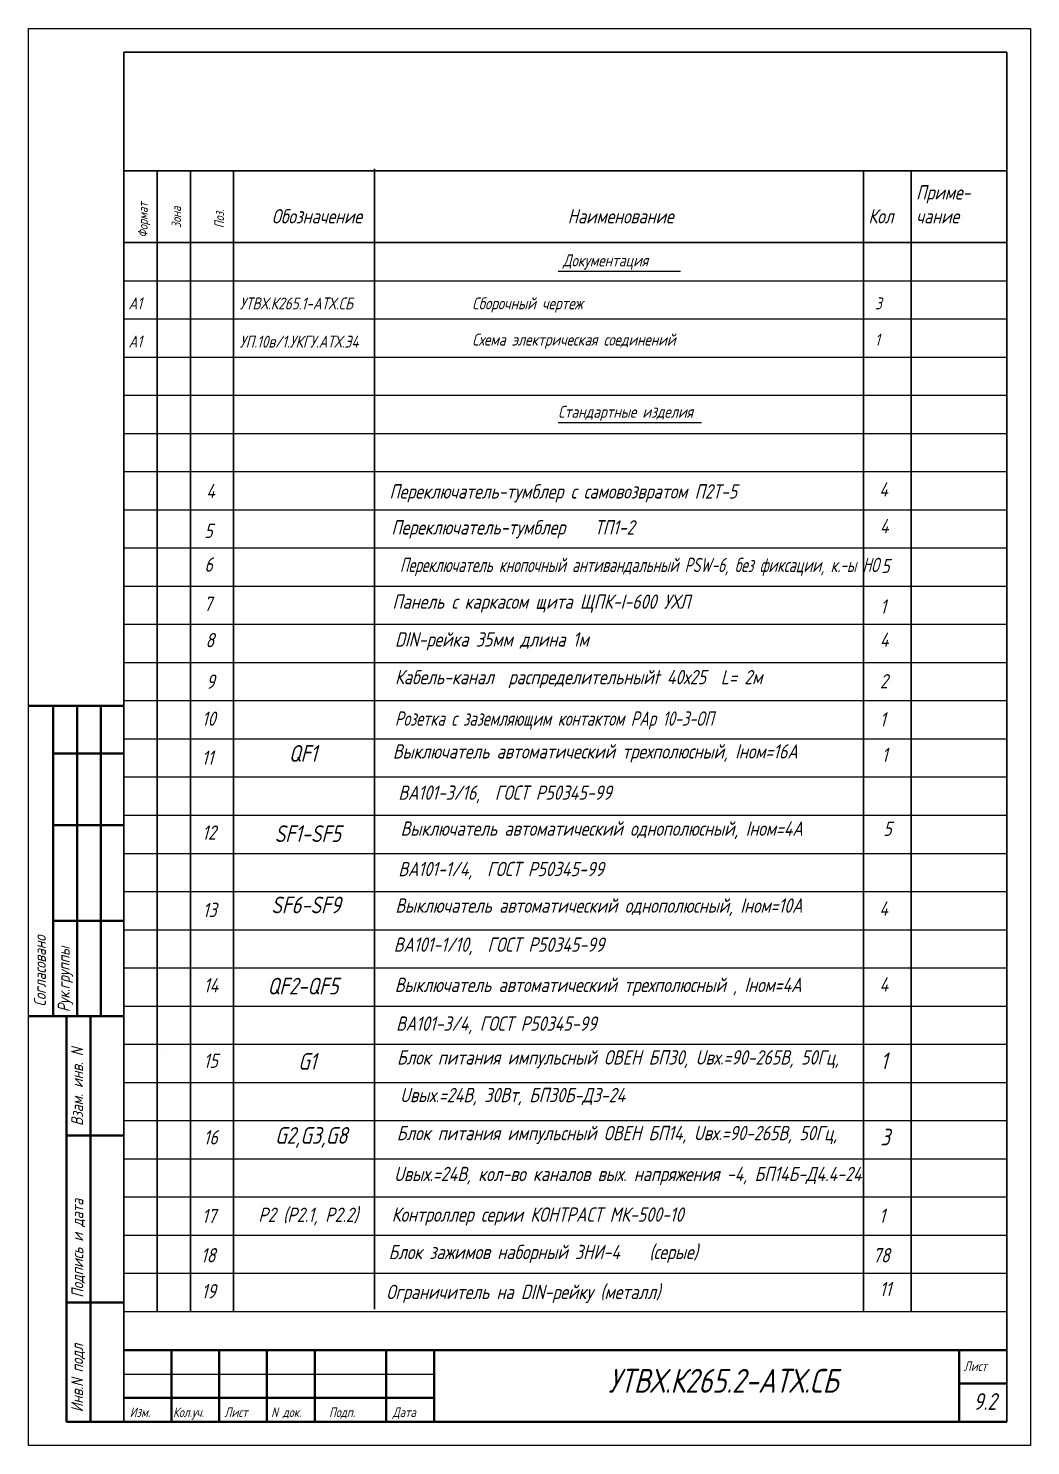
# Model space of a CAD drawing. Extents: x 1296 to 1960, y 266 to 609.
# Drawn here: x 1749.7 to 1959.7, y 310.8 to 607.8 of the extents above; entities that cross this region are included whole.
import ezdxf

# ---------------------------------------------------------------- set-up
doc = ezdxf.new("R2010")
doc.units = 0
doc.header["$LTSCALE"] = 20
doc.header["$MEASUREMENT"] = 0
doc.layers.get('0').update_dxf_attribs({"linetype": 'CONTINUOUS'})
doc.layers.add('MAIN', color=7, linetype='CONTINUOUS', lineweight=50)
doc.layers.add('TEXT', color=250, linetype='CONTINUOUS')
doc.layers.add('АСУТП', color=7, linetype='CONTINUOUS')
doc.styles.add('GOST тип А', font='', dxfattribs={"oblique": 15})
doc.styles.get("Standard").update_dxf_attribs({"font": '', "oblique": 15, "height": 2.5})
doc.styles.add('АСУТП', font='', dxfattribs={"oblique": 15})
doc.styles.add('СТАНДАРТ', font='', dxfattribs={"oblique": 15, "height": 3.5})
doc.styles.get('GOST тип А').set_extended_font_data('GOST type A')
doc.styles.get('Standard').set_extended_font_data('GOST type A')
doc.styles.get('АСУТП').set_extended_font_data('GOST type A')
doc.styles.get('СТАНДАРТ').set_extended_font_data('GOST type A')

msp = doc.modelspace()

# ---------------------------------------------------------------- linework, layer by layer
for p, q in [((1749.707, 607.805, 1), (1959.707, 607.805, 1)), ((1749.707, 310.805, 1), (1749.707, 607.805, 1)), ((1959.707, 607.805, 1), (1959.707, 310.805, 1)), ((1860.707, 556.927, 1), (1886.321, 556.927, 1)), ((1769.707, 554.927, 1), (1954.707, 554.927, 1)), ((1769.707, 554.927, 1), (1954.707, 554.927, 1)), ((1769.707, 546.927, 1), (1954.707, 546.927, 1)), ((1769.707, 546.927, 1), (1954.707, 546.927, 1)), ((1769.707, 538.927, 1), (1954.707, 538.927, 1)), ((1769.707, 538.927, 1), (1954.707, 538.927, 1)), ((1769.707, 530.927, 1), (1954.707, 530.927, 1)), ((1769.707, 522.927, 1), (1954.707, 522.927, 1)), ((1860.707, 525.205, 1), (1890.716, 525.205, 1)), ((1769.707, 514.927, 1), (1954.707, 514.927, 1)), ((1769.707, 506.927, 1), (1954.707, 506.927, 1)), ((1769.707, 498.927, 1), (1954.707, 498.927, 1)), ((1769.707, 490.927, 1), (1954.707, 490.927, 1)), ((1769.707, 482.927, 1), (1954.707, 482.927, 1)), ((1769.707, 474.927, 1), (1954.707, 474.927, 1)), ((1769.707, 466.927, 1), (1954.707, 466.927, 1)), ((1769.707, 458.927, 1), (1954.707, 458.927, 1)), ((1769.707, 450.927, 1), (1954.707, 450.927, 1)), ((1769.707, 442.927, 1), (1954.707, 442.927, 1)), ((1769.707, 434.927, 1), (1954.707, 434.927, 1)), ((1769.707, 426.927, 1), (1954.707, 426.927, 1)), ((1769.707, 418.927, 1), (1954.707, 418.927, 1)), ((1769.707, 410.927, 1), (1954.707, 410.927, 1)), ((1769.707, 402.927, 1), (1954.707, 402.927, 1)), ((1769.707, 394.927, 1), (1954.707, 394.927, 1)), ((1769.707, 386.927, 1), (1954.707, 386.927, 1)), ((1769.707, 378.927, 1), (1954.707, 378.927, 1)), ((1769.707, 370.927, 1), (1954.707, 370.927, 1)), ((1769.707, 362.927, 1), (1954.707, 362.927, 1)), ((1769.707, 362.927, 1), (1954.707, 362.927, 1)), ((1769.707, 354.927, 1), (1954.707, 354.927, 1)), ((1769.707, 346.927, 1), (1954.707, 346.927, 1)), ((1769.707, 338.927, 1), (1954.707, 338.927, 1)), ((1959.707, 310.805, 1), (1749.707, 310.805, 1))]:
    msp.add_line(p, q)
at = {"lineweight": 30}
for p, q in [((1769.707, 602.805, 1), (1954.707, 602.805, 1)), ((1769.707, 315.805, 1), (1769.707, 602.805, 1)), ((1954.707, 602.805, 1), (1954.707, 315.805, 1)), ((1769.707, 577.927, 1), (1954.707, 577.927, 1)), ((1776.707, 577.927, 1), (1776.707, 338.927, 1)), ((1783.707, 577.927, 1), (1783.707, 338.927, 1)), ((1792.707, 577.927, 1), (1792.707, 355.049, 1)), ((1822.264, 578.384, 1), (1822.264, 339.384, 1)), ((1924.707, 577.927, 1), (1924.707, 338.927, 1)), ((1934.707, 577.927, 1), (1934.707, 338.927, 1)), ((1769.707, 562.927, 1), (1954.707, 562.927, 1)), ((1792.707, 563.683, 1), (1792.707, 338.927, 1)), ((1769.707, 370.805, 1), (1769.707, 315.805, 1))]:
    msp.add_line(p, q, dxfattribs=at)
at = {"color": 7}
for p, q in [((1778.628, 393.751), (1778.628, 393.751)), ((1769.707, 330.805, 1), (1769.707, 315.805, 1)), ((1769.707, 325.805, 1), (1834.707, 325.805, 1))]:
    msp.add_line(p, q, dxfattribs=at)
at = {"color": 7, "lineweight": 40}
for p, q in [((1954.707, 330.805, 1), (1769.707, 330.805, 1)), ((1779.707, 330.805, 1), (1779.707, 315.805, 1)), ((1789.707, 330.805, 1), (1789.707, 315.805, 1)), ((1799.707, 330.805, 1), (1799.707, 315.805, 1)), ((1809.707, 330.805, 1), (1809.707, 315.805, 1)), ((1824.707, 330.805, 1), (1824.707, 315.805, 1)), ((1834.707, 330.805, 1), (1834.707, 315.805, 1)), ((1944.707, 330.805, 1), (1944.707, 315.805, 1)), ((1944.707, 323.805, 1), (1954.707, 323.805, 1)), ((1769.707, 320.805, 1), (1834.707, 320.805, 1)), ((1769.707, 315.805, 1), (1954.707, 315.805, 1))]:
    msp.add_line(p, q, dxfattribs=at)
at = {"lineweight": 40}
msp.add_line((1757.707, 315.805, 1), (1954.707, 315.805, 1), dxfattribs=at)
at = {"layer": 'MAIN', "color": 7, "linetype": 'Continuous', "lineweight": 40}
for p, q in [((1749.707, 465.817, 1), (1769.707, 465.817, 1)), ((1754.906, 465.817, 1), (1754.906, 400.817, 1)), ((1759.906, 465.817, 1), (1759.906, 400.817, 1)), ((1764.906, 465.817, 1), (1764.906, 400.817, 1)), ((1754.906, 455.817, 1), (1769.707, 455.817, 1)), ((1754.906, 440.817, 1), (1769.707, 440.817, 1)), ((1754.906, 420.817, 1), (1769.707, 420.817, 1)), ((1749.707, 400.817, 1), (1769.707, 400.817, 1)), ((1757.707, 400.805, 1), (1757.707, 375.805, 1)), ((1762.707, 400.805, 1), (1762.707, 315.805, 1)), ((1757.707, 315.805, 1), (1757.707, 375.805, 1)), ((1757.707, 375.805, 1), (1769.707, 375.805, 1)), ((1757.707, 340.805, 1), (1769.707, 340.805, 1))]:
    msp.add_line(p, q, dxfattribs=at)
at = {"layer": 'MAIN', "color": 7, "linetype": 'Continuous', "lineweight": -3}
msp.add_line((1832.357, 426.071, 1), (1832.357, 426.071, 1), dxfattribs=at)

# ---------------------------------------------------------------- texts
at = {"style": 'GOST тип А', "oblique": 15}
for s, height, p in [('Приме-', 3, (1935.707, 571.927, 1)), ('Обозначение', 3, (1800.707, 566.927, 1)), ('Наименование', 3, (1862.707, 566.927, 1)), ('Наименование', 3, (1862.707, 566.927, 1)), ('Кол', 3, (1925.707, 566.927, 1)), ('чание', 3, (1935.707, 566.927, 1)), ('Документация', 2.5, (1861.707, 557.927, 1)), ('А1', 2.5, (1770.707, 548.927, 1)), ('Сборочный чертеж', 2.5, (1842.707, 548.927, 1)), ('3', 2.5, (1927.098, 548.927, 1)), ('Схема электрическая соединений', 2.5, (1842.707, 541.323, 1)), ('1', 2.5, (1927.098, 541.321, 1)), ('А1', 2.5, (1770.707, 540.927, 1)), ('Стандартные изделия', 2.5, (1860.707, 526.205, 1))]:
    msp.add_text(s, height=height, dxfattribs=at).set_placement(p)
for s, p in [('Формат', (1774.707, 563.927, 1)), ('Зона', (1781.707, 565.927, 1)), ('Поз.', (1790.707, 565.927, 1))]:
    msp.add_text(s, height=2, rotation=90, dxfattribs=at).set_placement(p)
at = {"color": 7, "oblique": 15}
for s, height, style, p in [('4', 3, 'GOST тип А', (1786.975, 509.351, 1)), ('5', 3, 'GOST тип А', (1786.558, 500.99, 1)), ('6', 3, 'GOST тип А', (1786.597, 493.948, 1)), ('7', 3, 'GOST тип А', (1786.466, 485.705, 1)), ('1', 3, 'GOST тип А', (1928.195, 485.135, 1)), ('DIN-рейка 35мм длина 1м ', 3, 'GOST тип А', (1826.526, 478.254, 1)), ('4', 3, 'GOST тип А', (1928.118, 478.187, 1)), ('8', 3, 'GOST тип А', (1786.814, 478.109, 1)), ('9', 3, 'GOST тип А', (1786.967, 469.405, 1)), ('Кабель-канал  распределительныйt 40х25  L= 2м', 3, 'GOST тип А', (1826.526, 470.358, 1)), ('2', 3, 'GOST тип А', (1928.117, 469.498, 1)), ('10', 3, 'GOST тип А', (1786.063, 461.64, 1)), ('QF1', 3.5, 'СТАНДАРТ', (1804.279, 454.111, 1)), ('Выключатель автоматический трехполюсный, Iном=16А', 3, 'СТАНДАРТ', (1826.075, 454.787, 1)), ('11', 3, 'GOST тип А', (1786.029, 453.461, 1)), ('12', 3, 'GOST тип А', (1786.133, 437.774, 1)), ('SF1-SF5', 3.5, 'СТАНДАРТ', (1801.307, 437.296, 1)), ('Выключатель автоматический однополюсный, Iном=4А ', 3, 'СТАНДАРТ', (1827.706, 438.611, 1)), ('SF6-SF9', 3.5, 'СТАНДАРТ', (1800.593, 422.359, 1)), ('Выключатель автоматический однополюсный, Iном=10А', 3, 'СТАНДАРТ', (1826.592, 422.484, 1)), ('13', 3, 'GOST тип А', (1786.238, 421.565, 1)), ('ВА101-1/10,  ГОСТ Р50345-99', 3, 'СТАНДАРТ', (1826.261, 414.293, 1)), ('14', 3, 'GOST тип А', (1786.449, 405.786, 1)), (' QF2-QF5', 3.5, 'СТАНДАРТ', (1798.009, 405.351, 1)), ('Выключатель автоматический трехполюсный , Iном=4А', 3, 'СТАНДАРТ', (1826.482, 405.867, 1)), ('ВА101-3/4, ГОСТ Р50345-99', 3, 'СТАНДАРТ', (1826.745, 397.746, 1)), ('15', 3, 'GOST тип А', (1786.433, 389.961, 1)), ('G1', 3.5, 'СТАНДАРТ', (1806.225, 389.571, 1)), ('Блок питания импульсный ОВЕН БП30, Uвх.=90-265В, 50Гц,', 3, 'СТАНДАРТ', (1826.94, 390.661, 1)), ('1', 3.5, 'СТАНДАРТ', (1928.269, 389.701, 1)), ('Uвых.=24В, 30Вт, БП30Б-Д3-24', 3, 'СТАНДАРТ', (1827.59, 382.777, 1)), ('G2,G3,G8', 3.5, 'СТАНДАРТ', (1801.392, 374.062, 1)), ('Блок питания импульсный ОВЕН БП14, Uвх.=90-265В, 50Гц,', 3, 'СТАНДАРТ', (1826.907, 374.809, 1)), ('3', 3.5, 'СТАНДАРТ', (1928.221, 373.718, 1)), ('16', 3, 'GOST тип А', (1786.433, 373.926, 1)), ('Uвых.=24В, кол-во каналов вых. напряжения -4, БП14Б-Д4.4-24', 3, 'СТАНДАРТ', (1826.326, 366.236, 1)), ('17', 3, 'GOST тип А', (1786.098, 357.426, 1)), ('1', 3, 'GOST тип А', (1927.972, 357.477, 1)), ('18', 3, 'GOST тип А', (1785.863, 349.203, 1)), ('19', 3, 'GOST тип А', (1785.991, 341.67, 1)), ('11', 3, 'GOST тип А', (1928.071, 342.137, 1))]:
    msp.add_text(s, height=height, dxfattribs=dict(at, style=style)).set_placement(p)
at = {"color": 7, "linetype": 'Continuous', "oblique": 15}
for s, p in [('Переключатель-тумблер с самовозвратом П2Т-5', (1825.361, 509.268, 1)), ('Переключатель-тумблер    ТП1-2', (1825.77, 501.736, 1))]:
    msp.add_text(s, height=3, dxfattribs=at).set_placement(p)
at = {"linetype": 'Continuous', "oblique": 15, "width": 0.85}
msp.add_text('         Переключатель кнопочный антивандальный PSW-6, без фиксации, к.-ы НО', height=3, dxfattribs=at).set_placement((1815.781, 493.857, 1))
at = {"color": 7, "oblique": 15}
for s, height, p in [('Панель с каркасом щита ЩПК-I-600 УХЛ  ', 3, (1825.976, 486.165, 1)), ('Р2 (Р2.1, Р2.2)', 3, (1797.888, 357.687, 1)), ('Контроллер серии КОНТРАСТ МК-500-10', 3, (1825.838, 357.734, 1)), ('Блок зажимов наборный ЗНИ-4    (серые)', 3, (1825.178, 349.885, 1)), ('Ограничитель на DIN-рейку (металл)', 3, (1824.705, 341.514, 1)), ('Лист', 2, (1945.707, 326.464, 1)), ('9.2', 3.5, (1947.707, 318.31, 1)), ('Изм.', 2, (1770.961, 316.805, 1)), ('Кол.уч.', 2, (1780.014, 316.805, 1)), ('Лист', 2, (1790.786, 316.805, 1)), ('N док.', 2, (1800.583, 316.805, 1)), ('Подп.', 2, (1812.707, 316.805, 1)), ('Дата', 2, (1826.042, 316.805, 1))]:
    msp.add_text(s, height=height, dxfattribs=at).set_placement(p)
at = {"color": 0, "linetype": 'Continuous', "style": 'GOST тип А', "oblique": 15}
msp.add_text('УТВХ.К265.2-АТХ.СБ', height=5, dxfattribs=at).set_placement((1871.235, 321.894, 1))
at = {"layer": 'MAIN', "color": 7, "linetype": 'Continuous', "lineweight": -3, "oblique": 15, "width": 0.9}
msp.add_text(' Розетка с заземляющим контактом РАр 10-3-ОП', height=3, dxfattribs=at).set_placement((1825.117, 461.669, 1))
at = {"layer": 'MAIN', "color": 7, "linetype": 'Continuous', "lineweight": -3, "style": 'GOST тип А', "oblique": 15}
for s, p in [('1', (1928.097, 461.486, 1)), ('1', (1928.504, 454.071, 1)), ('ВА101-3/16,  ГОСТ Р50345-99', (1827.226, 446.139, 1)), ('5', (1928.829, 438.565, 1)), ('ВА101-1/4,  ГОСТ Р50345-99', (1827.226, 430.139, 1)), ('4', (1927.99, 421.853, 1)), ('4', (1928.039, 405.951, 1)), ('78', (1926.656, 349.197, 1))]:
    msp.add_text(s, height=3, dxfattribs=at).set_placement(p)
for s, p in [('Согласовано', (1753.382, 402.817, 1)), ('Рук.группы', (1758.382, 401.651, 1)), ('Взам. инв. N', (1761.184, 377.805, 1))]:
    msp.add_text(s, height=2.5, rotation=90, dxfattribs=at).set_placement(p)
at = {"layer": 'MAIN', "color": 7, "linetype": 'Continuous', "lineweight": -3, "oblique": 15}
for s, p in [('Подпись и дата', (1761.231, 341.805, 1)), ('Инв.N подл', (1761.184, 317.805, 1))]:
    msp.add_text(s, height=2.5, rotation=90, dxfattribs=at).set_placement(p)
at = {"layer": 'TEXT', "color": 7, "linetype": 'Continuous', "lineweight": -3, "oblique": 15}
for s, p in [('УТВХ.К265.1-АТХ.СБ', (1793.999, 548.902, 1)), ('УП.10в/1.УКГУ.АТХ.Э4', (1793.999, 540.902, 1))]:
    msp.add_text(s, height=2.5, dxfattribs=at).set_placement(p)
at = {"layer": 'АСУТП', "color": 7, "linetype": 'Continuous', "lineweight": -3, "style": 'АСУТП', "oblique": 15}
for s, p in [('4', (1927.987, 509.706, 1)), ('4', (1928.116, 501.986, 1)), ('5', (1928.392, 493.638, 1))]:
    msp.add_text(s, height=3, dxfattribs=at).set_placement(p)

doc.saveas('drawing.dxf')
